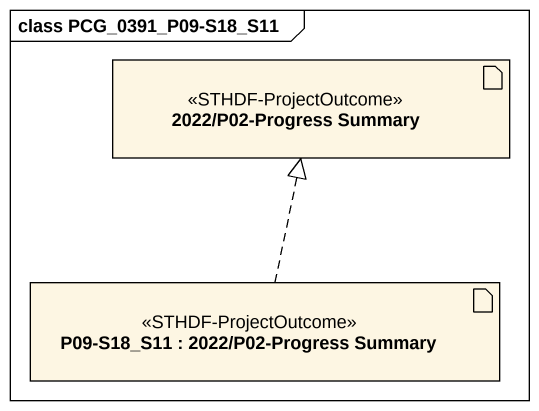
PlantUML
@startuml
mainframe class PCG_0391_P09-S18_S11
artifact "2022/P02-Progress Summary" as a2022_P02_Progress_Summary <<STHDF-ProjectOutcome>>
artifact "P09-S18_S11 : 2022/P02-Progress Summary" as P09_S18_S11 <<STHDF-ProjectOutcome>>
P09_S18_S11 .up.|> a2022_P02_Progress_Summary
@enduml
